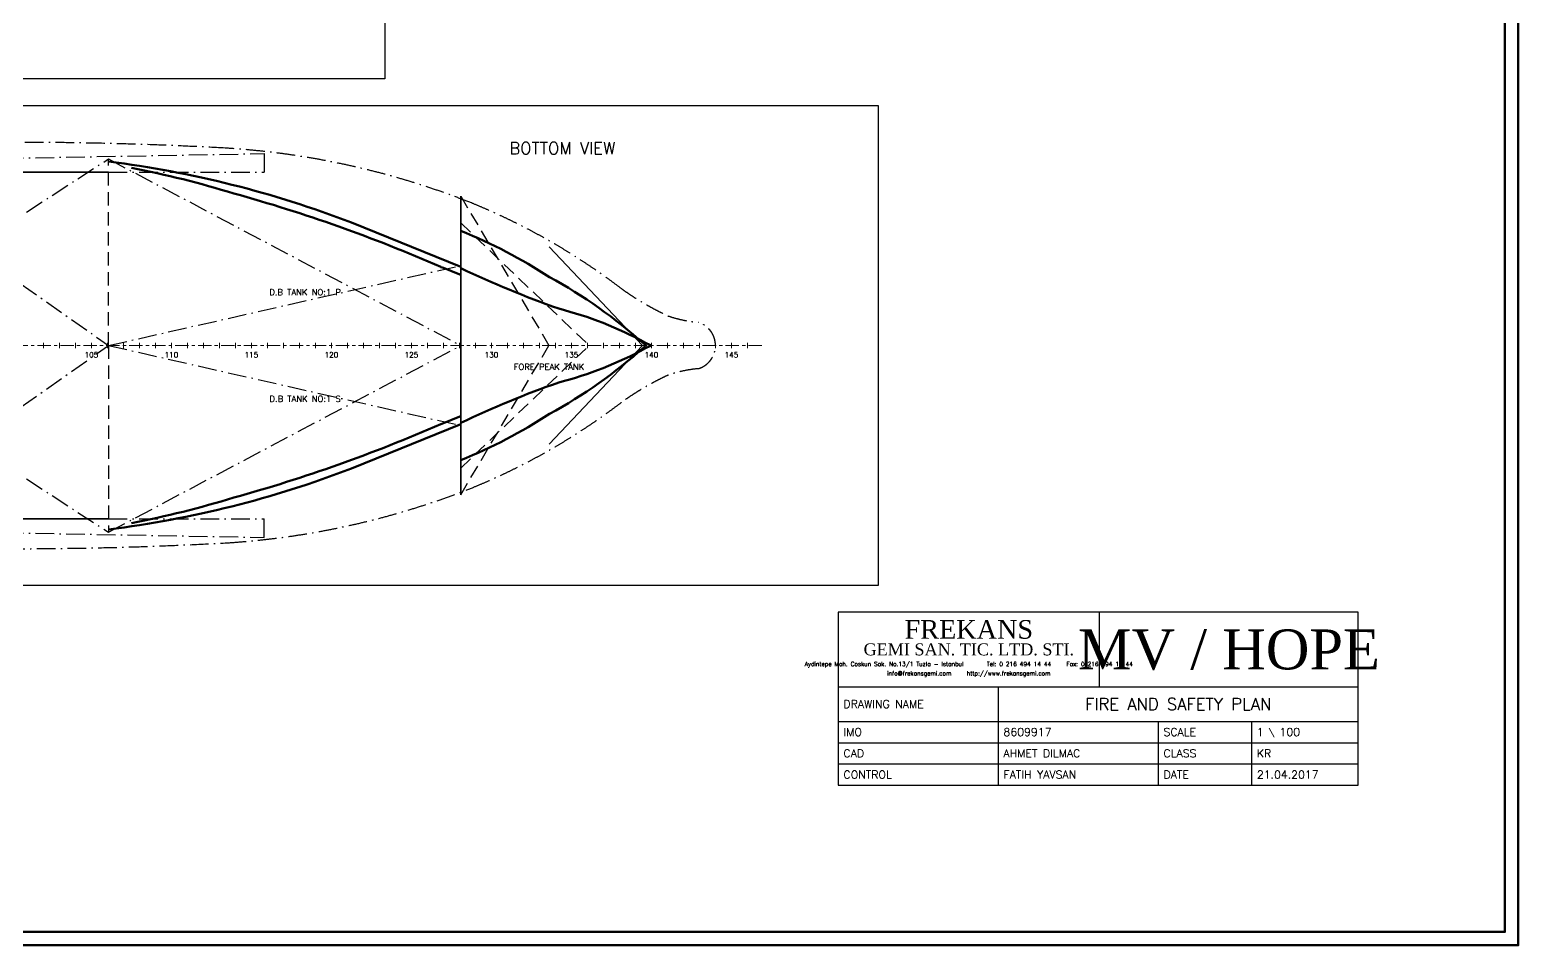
# Model space of a CAD drawing. Header units: millimetres. Extents: x -8500 to 134500, y -68500 to 34500.
# Drawn here: x 78689 to 134500, y -68500 to -34154 of the extents above; entities that cross this region are included whole.
import ezdxf
from ezdxf.enums import TextEntityAlignment as Align

# ---------------------------------------------------------------- set-up
doc = ezdxf.new("R2010")
doc.units = ezdxf.units.MM
for name, pattern in [('CENTER_S', [860, 500, -120, 120, -120]), ('DASHDOT_S', [1150, 700, -200, 50, -200]), ('DASHED_S', [750, 500, -250])]:
    doc.linetypes.add(name, pattern=pattern)
for name, color, linetype, lineweight in [('BORDER', 1, 'Continuous', 50), ('CENTER', 1, 'CENTER_S', 18), ('DASHDOT', 8, 'DASHDOT_S', 25), ('DASHED', 8, 'DASHED_S', 25), ('DETAIL', 9, 'Continuous', 13), ('FRAMES', 7, 'Continuous', 18), ('HULL', 7, 'Continuous', 50), ('STRUCT', 7, 'Continuous', 35), ('TEXT', 7, 'Continuous', 18), ('TITLE', 7, 'Continuous', 25)]:
    doc.layers.add(name, color=color, linetype=linetype, lineweight=lineweight)
doc.styles.add('ROMANS', font='romans.shx')
doc.styles.add('TIMES', font='times.ttf')
picture_1 = doc.add_image_def('image6.png', size_in_pixel=(4825, 900))
picture_2 = doc.add_image_def('image8.png', size_in_pixel=(4875, 900))

msp = doc.modelspace()

# ---------------------------------------------------------------- linework, layer by layer
at = {"layer": 'BORDER'}
for points in [[(-8500, -68500), (134500, -68500), (134500, 34500), (-8500, 34500)], [(-8000, -68000), (134000, -68000), (134000, 34000), (-8000, 34000)]]:
    msp.add_lwpolyline(points, close=True, dxfattribs=at)
at = {"layer": 'CENTER'}
msp.add_line((16200, -46000), (106200, -46000), dxfattribs=at)
at = {"layer": 'DASHDOT'}
for p, q in [((70850, -38400), (81640, -46000)), ((70850, -39100), (87477, -38800)), ((70850, -46000), (81640, -39000)), ((81640, -39000), (94850, -46000)), ((87477, -38800), (87477, -39500)), ((81640, -39500), (87477, -39500)), ((81640, -46000), (94850, -43000)), ((70850, -53600), (81640, -46000)), ((70850, -46000), (81640, -53000)), ((81640, -53000), (94850, -46000)), ((81640, -46000), (94850, -49000)), ((70850, -52900), (87477, -53200)), ((81640, -52500), (87477, -52500)), ((87477, -53200), (87477, -52500))]:
    msp.add_line(p, q, dxfattribs=at)
for centre, radius, start, end in [((78085, -183522), 145145, 86.83434, 91.02056), ((84166, -68628), 30092, 68.3114, 86.3143), ((85995, -63363), 24525, 52.7317, 67.7354), ((107243, -34990), 10925, 234.1577, 245.0316), ((104192, -40273), 4877, 251.3391, 264.8843), ((103491, -46000), 909, 0, 72.9642), ((103491, -46000), 909, 287.0358, 360), ((104192, -51727), 4877, 95.1157, 108.6609), ((107243, -57010), 10925, 114.9684, 125.8423), ((85995, -28637), 24525, 292.2646, 307.2683), ((84166, -23372), 30092, 273.6857, 291.6886), ((78085, 91522), 145145, 268.97944, 273.16566)]:
    msp.add_arc(centre, radius, start, end, dxfattribs=at)
at = {"layer": 'DASHED'}
for p, q in [((81640, -46000), (81640, -39000)), ((94850, -40400), (98159, -46000)), ((94850, -41400), (99663, -46000)), ((81640, -46000), (81640, -53000)), ((94850, -51600), (98159, -46000)), ((94850, -50600), (99663, -46000))]:
    msp.add_line(p, q, dxfattribs=at)
at = {"layer": 'DETAIL'}
for p in [(98159, -42300), (98159, -49700)]:
    msp.add_line(p, (101668, -46000), dxfattribs=at)
at = {"layer": 'FRAMES'}
for p, q in [((79200, -46100), (79200, -45900)), ((79800, -46100), (79800, -45900)), ((80400, -46100), (80400, -45900)), ((81000, -46100), (81000, -45900)), ((81600, -46100), (81600, -45900)), ((82200, -46100), (82200, -45900)), ((82800, -46100), (82800, -45900)), ((83400, -46100), (83400, -45900)), ((84000, -46100), (84000, -45900)), ((84600, -46100), (84600, -45900)), ((85200, -46100), (85200, -45900)), ((85800, -46100), (85800, -45900)), ((86400, -46100), (86400, -45900)), ((87000, -46100), (87000, -45900)), ((87600, -46100), (87600, -45900)), ((88200, -46100), (88200, -45900)), ((88800, -46100), (88800, -45900)), ((89400, -46100), (89400, -45900)), ((90000, -46100), (90000, -45900)), ((90600, -46100), (90600, -45900)), ((91200, -46100), (91200, -45900)), ((91800, -46100), (91800, -45900)), ((92400, -46100), (92400, -45900)), ((93000, -46100), (93000, -45900)), ((93600, -46100), (93600, -45900)), ((94200, -46100), (94200, -45900)), ((94800, -46100), (94800, -45900)), ((95400, -46100), (95400, -45900)), ((96000, -46100), (96000, -45900)), ((96600, -46100), (96600, -45900)), ((97200, -46100), (97200, -45900)), ((97800, -46100), (97800, -45900)), ((98400, -46100), (98400, -45900)), ((99000, -46100), (99000, -45900)), ((99600, -46100), (99600, -45900)), ((100200, -46100), (100200, -45900)), ((100800, -46100), (100800, -45900)), ((101400, -46100), (101400, -45900)), ((102000, -46100), (102000, -45900)), ((102600, -46100), (102600, -45900)), ((103200, -46100), (103200, -45900)), ((103800, -46100), (103800, -45900)), ((104400, -46100), (104400, -45900)), ((105000, -46100), (105000, -45900)), ((105600, -46100), (105600, -45900))]:
    msp.add_line(p, q, dxfattribs=at)
at = {"layer": 'HULL'}
for p, q in [((90756, -41390), (94850, -43050)), ((90756, -50610), (94850, -48950))]:
    msp.add_line(p, q, dxfattribs=at)
for centre, radius, start, end in [((76856, -77429), 38627, 68.9081, 82.8852), ((75737, -74752), 36052, 72.889, 79.188), ((70966, -95865), 57658, 66.33955, 74.53042), ((87876, -59132), 18775, 56.7289, 68.1952), ((141071, 74016), 126140, 248.1404, 248.50476), ((111248, -8560), 38234, 244.6036, 250.5584), ((89050, -60123), 19021, 48.2244, 61.327), ((94996, -58341), 14172, 61.4326, 75.595), ((89050, -31877), 19021, 298.673, 311.7756), ((94996, -33659), 14172, 284.405, 298.5674), ((126696, -14662), 40023, 231.3916, 231.5348), ((126696, -77338), 40023, 128.4652, 128.6084), ((116819, -13785), 35460, 244.8931, 245.2976), ((116819, -78215), 35460, 114.7024, 115.1069), ((111248, -83440), 38234, 109.4416, 115.3964), ((70966, 3865), 57658, 285.46958, 293.66045), ((141071, -166016), 126140, 111.49524, 111.8596), ((87876, -32868), 18775, 291.8048, 303.2711), ((76856, -14571), 38627, 277.1148, 291.0919), ((75737, -17248), 36052, 280.812, 287.111)]:
    msp.add_arc(centre, radius, start, end, dxfattribs=at)
at = {"layer": 'STRUCT'}
for p, q in [((32400, -39500), (81640, -39500)), ((94850, -46000), (94850, -40400)), ((94850, -46000), (94850, -51600)), ((32400, -52500), (81640, -52500))]:
    msp.add_line(p, q, dxfattribs=at)
at = {"layer": 'TITLE'}
for p, q in [((109000, -58800), (128500, -58800)), ((115000, -58800), (115000, -62500)), ((109000, -60100), (128500, -60100)), ((121000, -60100), (121000, -62500)), ((124500, -60100), (124500, -62500)), ((109000, -60900), (128500, -60900)), ((109000, -61700), (128500, -61700)), ((109000, -62500), (128500, -62500))]:
    msp.add_line(p, q, dxfattribs=at)
for points in [[(109000, -62500), (128500, -62500), (128500, -56000), (109000, -56000)], [(109000, -58800), (118800, -58800), (118800, -56000), (109000, -56000)]]:
    msp.add_lwpolyline(points, close=True, dxfattribs=at)

# ---------------------------------------------------------------- texts
at = {"layer": 'FRAMES', "style": 'ROMANS'}
for s, p in [('105', (81000, -46350)), ('110', (84000, -46350)), ('115', (87000, -46350)), ('120', (90000, -46350)), ('125', (93000, -46350)), ('130', (96000, -46350)), ('135', (99000, -46350)), ('140', (102000, -46350)), ('145', (105000, -46350))]:
    msp.add_text(s, height=200, dxfattribs=at).set_placement(p, align=Align.MIDDLE_CENTER)
at = {"layer": 'TEXT', "style": 'ROMANS'}
for s, height, p in [('BOTTOM VIEW', 450, (98660, -38600)), ('D.B TANK NO:1 P', 230, (89013, -44000)), ('FORE PEAK TANK', 230, (98159, -46800)), ('D.B TANK NO:1 S', 230, (89013, -48000))]:
    msp.add_text(s, height=height, dxfattribs=at).set_placement(p, align=Align.MIDDLE_CENTER)
at = {"layer": 'TITLE'}
for s, height, style, p in [('FREKANS', 700, 'TIMES', (113900, -56650)), ('MV / HOPE', 1500, 'TIMES', (123650, -57400)), ('GEMI SAN. TIC. LTD. STI.', 450, 'TIMES', (113900, -57400)), ('Aydintepe Mah. Coskun Sok. No.13/1 Tuzla - Istanbul   Tel: 0 216 494 14 44   Fax: 0 216 494 15 44', 160, 'ROMANS', (113900, -57950)), ('info@frekansgemi.com   http://www.frekansgemi.com', 160, 'ROMANS', (113900, -58300)), ('FIRE AND SAFETY PLAN', 450, 'ROMANS', (121750, -59450))]:
    msp.add_text(s, height=height, dxfattribs=dict(at, style=style)).set_placement(p, align=Align.MIDDLE_CENTER)
at = {"layer": 'TITLE', "style": 'ROMANS'}
for s, p in [('DRAWING NAME', (109200, -59450)), ('IMO', (109200, -60500)), ('8609917', (115200, -60500)), ('SCALE', (121200, -60500)), ('1 \\ 100', (124700, -60500)), ('CAD', (109200, -61300)), ('AHMET DILMAC', (115200, -61300)), ('CLASS', (121200, -61300)), ('KR', (124700, -61300)), ('CONTROL', (109200, -62100)), ('FATIH YAVSAN', (115200, -62100)), ('DATE', (121200, -62100)), ('21.04.2017', (124700, -62100))]:
    msp.add_text(s, height=300, dxfattribs=at).set_placement(p, align=Align.MIDDLE_LEFT)

# ---------------------------------------------------------------- pictures from other files: only their frames are drawn
at = {"layer": '0-REFERENCE-IMAGE'}
image = msp.add_image(picture_1, insert=(-4500, -36000), size_in_units=(96500, 18000), dxfattribs=dict(at, fade=50))
image = msp.add_image(picture_2, insert=(13000, -55000), size_in_units=(97500, 18000), dxfattribs=dict(at, fade=50))

doc.saveas('drawing.dxf')
